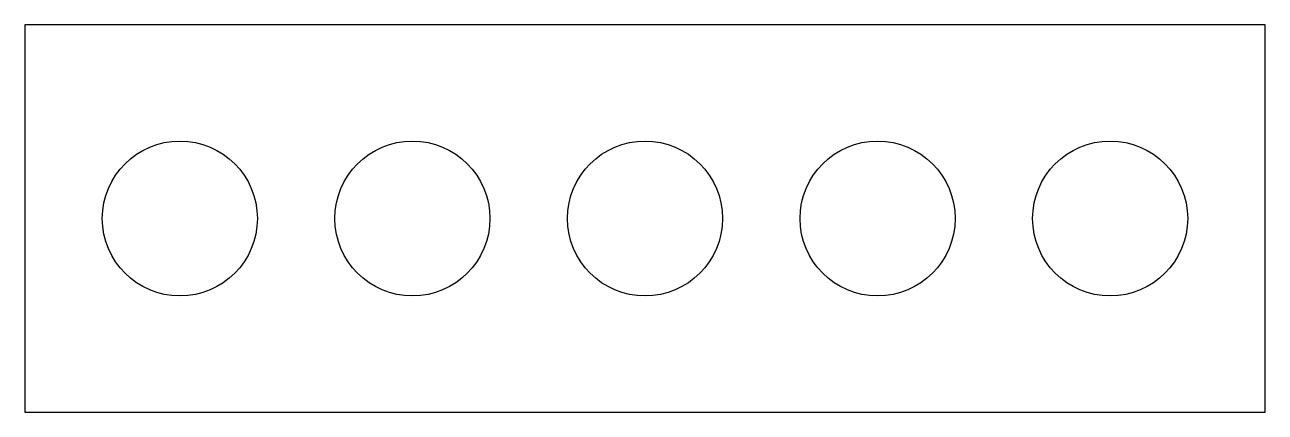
# Model space of a CAD drawing. Header units: millimetres. Extents: x 0 to 160, y 0 to 50.
import ezdxf

# ---------------------------------------------------------------- set-up
doc = ezdxf.new("R2010")
doc.units = ezdxf.units.MM

msp = doc.modelspace()

# ---------------------------------------------------------------- linework, layer by layer
msp.add_lwpolyline([(0, 0), (160, 0), (160, 50), (0, 50)], close=True)
for centre in [(20, 25), (50, 25), (80, 25), (110, 25), (140, 25)]:
    msp.add_circle(centre, 10)

doc.saveas('drawing.dxf')
